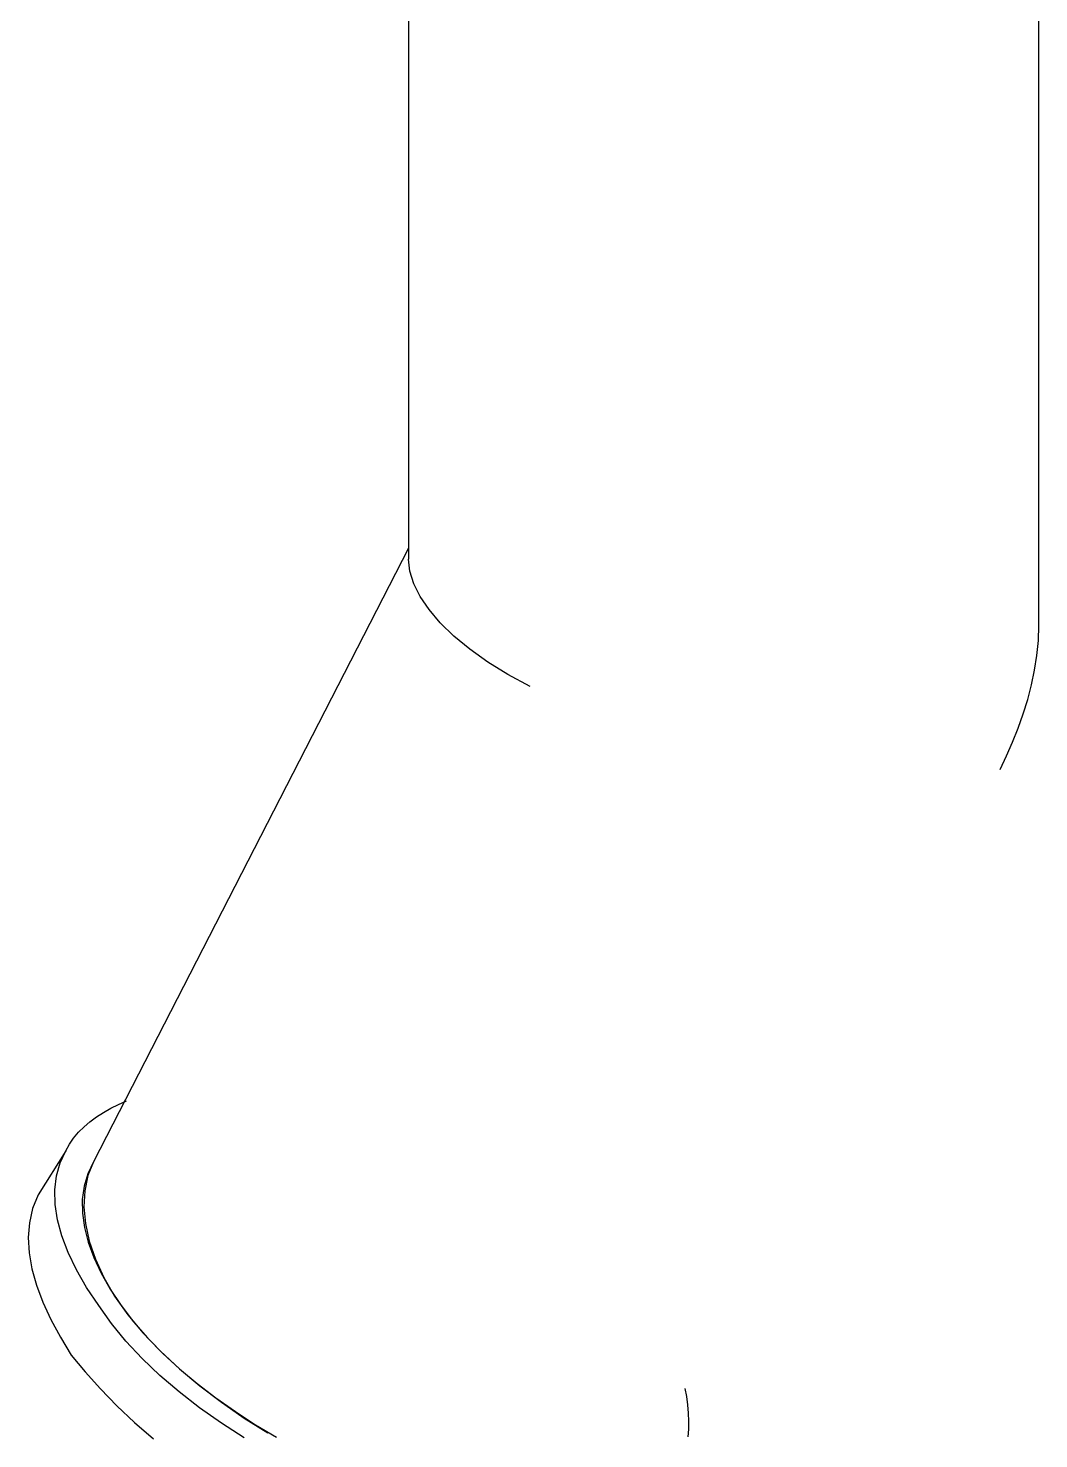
# Model space of a CAD drawing. Header units: metres. Extents: x 20 to 415, y 5 to 292.
# Drawn here: x 199.43 to 203.36, y 112.01 to 117.49 of the extents above; entities that cross this region are included whole.
import ezdxf

# ---------------------------------------------------------------- set-up
doc = ezdxf.new("R2010")
doc.units = ezdxf.units.M
doc.layers.add('ОБОРУДОВАНИЕ', color=8, linetype='Continuous')

msp = doc.modelspace()

# ---------------------------------------------------------------- linework, layer by layer
at = {"layer": 'ОБОРУДОВАНИЕ'}
for points in [[(200.9088, 122.5342), (200.9088, 115.4298)], [(203.3556, 115.1723), (203.3556, 119.2074)], [(200.9088, 115.4728), (199.6854, 113.0903)], [(201.381, 114.9362), (201.2947, 114.9826), (201.2166, 115.0308), (201.1464, 115.0809), (201.085, 115.1317), (201.0322, 115.183), (200.9884, 115.2345), (200.9541, 115.2854), (200.9292, 115.3352), (200.9139, 115.3837), (200.9088, 115.4298)], [(203.2054, 114.6142), (203.2305, 114.6664), (203.2541, 114.7196), (203.2758, 114.7739), (203.2955, 114.8293), (203.3127, 114.8853), (203.3275, 114.942), (203.3395, 114.9991), (203.3483, 115.0566), (203.3539, 115.1143), (203.3556, 115.1723)], [(199.578, 113.1333), (199.5922, 113.1584), (199.6087, 113.1822), (199.6276, 113.2047), (199.6489, 113.226), (199.6721, 113.2459), (199.6969, 113.2646), (199.724, 113.282), (199.7525, 113.2981), (199.7826, 113.3129), (199.8141, 113.3264)], [(199.578, 113.1333), (199.4707, 112.9616)], [(200.2707, 112.0178), (200.1822, 112.0755), (200.0979, 112.1352), (200.0181, 112.197), (199.9436, 112.2608), (199.8745, 112.3262), (199.8118, 112.3934), (199.7558, 112.4621), (199.7068, 112.5323), (199.6592, 112.6025), (199.6193, 112.6712), (199.5871, 112.7379), (199.5626, 112.8027), (199.5458, 112.865), (199.5368, 112.9249), (199.5356, 112.982), (199.542, 113.0358), (199.5561, 113.0863), (199.578, 113.1333)], [(199.6854, 113.0903), (199.6635, 113.044), (199.6491, 112.9953), (199.6422, 112.9442), (199.6429, 112.8909), (199.6506, 112.8356), (199.6652, 112.7783), (199.6871, 112.7192), (199.7156, 112.6583), (199.7508, 112.596), (199.7927, 112.5323), (199.841, 112.4685), (199.8951, 112.4063), (199.9545, 112.3456), (200.0191, 112.2865), (200.0878, 112.2292), (200.1606, 112.1739), (200.2365, 112.1206), (200.3153, 112.0693), (200.3967, 112.0206)], [(199.6854, 113.0903), (199.6641, 113.0365), (199.6519, 112.9779), (199.6487, 112.9156), (199.6544, 112.85), (199.6693, 112.7819), (199.6931, 112.7117), (199.7259, 112.6405), (199.7678, 112.5684), (199.8186, 112.4964), (199.8785, 112.425), (199.9461, 112.355), (200.0196, 112.2865), (200.0983, 112.22), (200.1822, 112.1563), (200.2702, 112.0951), (200.3623, 112.0371)], [(199.4707, 112.9616), (199.4495, 112.9088), (199.4368, 112.8536), (199.4323, 112.7961), (199.4358, 112.7364), (199.4467, 112.6746), (199.4645, 112.6109), (199.4892, 112.5454), (199.5203, 112.478), (199.5572, 112.4093), (199.5995, 112.3391), (199.6536, 112.2743), (199.7126, 112.2086), (199.7766, 112.1432), (199.8455, 112.0781), (199.9189, 112.0146)], [(201.9819, 112.2103), (201.9878, 112.1782), (201.992, 112.1462), (201.9948, 112.1144), (201.9961, 112.0831), (201.9955, 112.0522), (201.9929, 112.0219)]]:
    msp.add_lwpolyline(points, dxfattribs=at)

doc.saveas('drawing.dxf')
